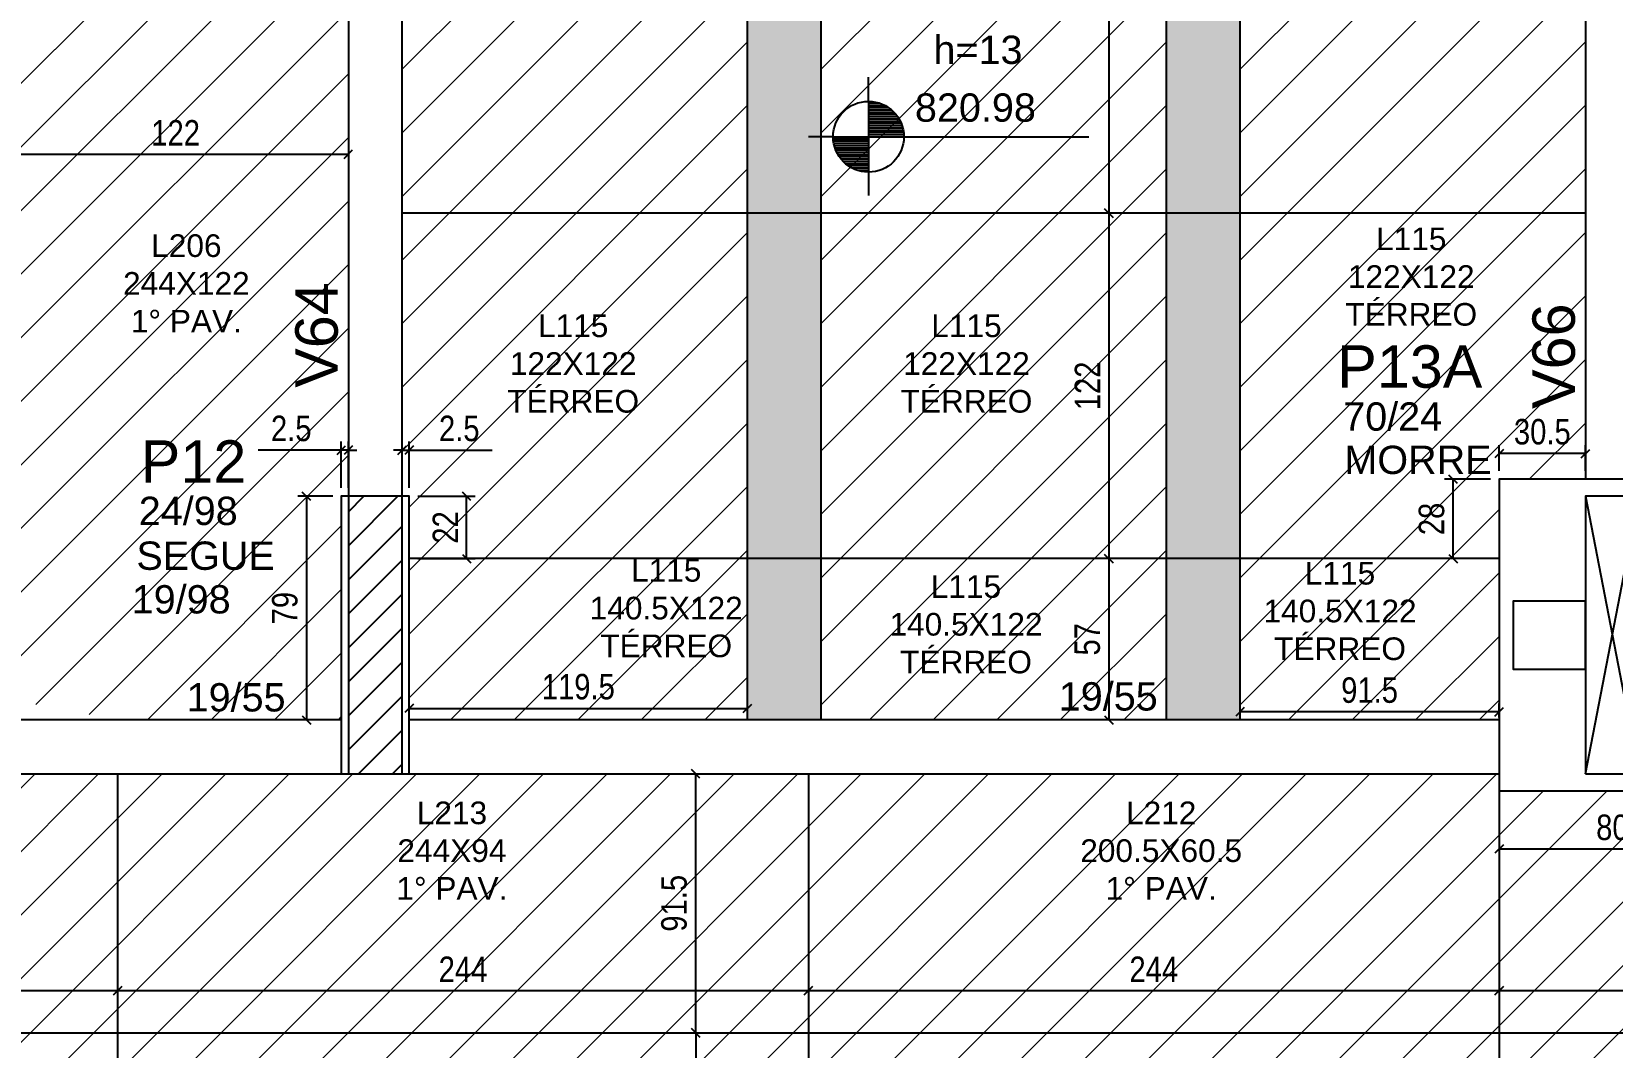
# Model space of a CAD drawing. Header units: millimetres. Extents: x 3753 to 7374, y 1906 to 3298.
# Drawn here: x 4570 to 5129, y 2582 to 2940 of the extents above; entities that cross this region are included whole.
import ezdxf

# ---------------------------------------------------------------- set-up
doc = ezdxf.new("R2010")
doc.units = ezdxf.units.MM
for name, color, linetype in [('1', 1, 'Continuous'), ('3', 3, 'Continuous'), ('4', 4, 'Continuous'), ('7', 7, 'Continuous'), ('AUX00', 7, 'Continuous'), ('Painéis', 200, 'Continuous')]:
    doc.layers.add(name, color=color, linetype=linetype)
doc.layers.add('Hachura', color=251, linetype='Continuous', lineweight=9)
doc.layers.add('REAPROVEITAMENTO', color=251, linetype='Continuous', lineweight=9)
doc.styles.add('COTA TECNICA-50', font='techl___.ttf', dxfattribs={"height": 9})
doc.styles.get("Standard").update_dxf_attribs({"font": 'arial.ttf'})
doc.dimstyles.new('COTA PAINEL-50', dxfattribs={"dimtxt": 9, "dimasz": 3, "dimexe": 3, "dimexo": 3, "dimgap": 3, "dimtad": 1, "dimdec": 1, "dimzin": 12, "dimdsep": 46, "dimtxsty": 'COTA TECNICA-50', "dimblk1": 'OBLIQUE', "dimblk2": 'OBLIQUE', "dimsah": 1, "dimcen": 0.9, "dimclrd": 4, "dimclre": 4, "dimclrt": 240, "dimadec": 1, "dimazin": 3, "dimtfac": 1, "dimtdec": 1, "dimtmove": 0, "dimatfit": 3, "dimfxl": 1, "dimtolj": 1, "dimtzin": 12, "dimarcsym": 0})

# ---------------------------------------------------------------- blocks, each defined once
blk = doc.blocks.new('_Oblique')
at = {"color": 0, "linetype": 'ByBlock', "lineweight": -2}
blk.add_line((-0.5, -0.5), (0.5, 0.5), dxfattribs=at)
blk = doc.blocks.new('*D231')
at = {"color": 4, "lineweight": -2, "transparency": 16777216}
for p, q in [((5088.66, 2669.17), (5088.66, 2648.58)), ((5168.66, 2669.17), (5168.66, 2648.58)), ((5168.66, 2651.58), (5088.66, 2651.58))]:
    blk.add_line(p, q, dxfattribs=at)
at = {"layer": 'Defpoints', "color": 0, "transparency": 16777216}
for p in [(5088.66, 2672.17), (5168.66, 2672.17), (5088.66, 2651.58)]:
    blk.add_point(p, dxfattribs=at)
at = {"color": 4, "lineweight": -2, "transparency": 16777216, "xscale": 3, "yscale": 3, "zscale": 3, "rotation": 180}
blk.add_blockref('_Oblique', (5088.66, 2651.58), dxfattribs=at)
at = {"color": 4, "lineweight": -2, "transparency": 16777216, "xscale": 3, "yscale": 3, "zscale": 3}
blk.add_blockref('_Oblique', (5168.66, 2651.58), dxfattribs=at)
at = {"color": 240, "transparency": 16777216, "insert": (5128.66, 2659.2), "char_height": 9, "attachment_point": 5, "style": 'COTA TECNICA-50'}
blk.add_mtext('\\A1;80', dxfattribs=at)
blk = doc.blocks.new('*D236')
at = {"color": 4, "lineweight": -2, "transparency": 16777216}
blk.add_line((5288.16, 2601.54), (5088.66, 2601.54), dxfattribs=at)
at = {"layer": 'Defpoints', "color": 0, "transparency": 16777216}
for p in [(5088.66, 2601.54), (5088.66, 2601.54), (5288.16, 2601.54)]:
    blk.add_point(p, dxfattribs=at)
at = {"color": 4, "lineweight": -2, "transparency": 16777216, "xscale": 3, "yscale": 3, "zscale": 3, "rotation": 180}
blk.add_blockref('_Oblique', (5088.66, 2601.54), dxfattribs=at)
at = {"color": 4, "lineweight": -2, "transparency": 16777216, "xscale": 3, "yscale": 3, "zscale": 3}
blk.add_blockref('_Oblique', (5288.16, 2601.54), dxfattribs=at)
at = {"color": 240, "transparency": 16777216, "insert": (5188.41, 2609.17), "char_height": 9, "attachment_point": 5, "style": 'COTA TECNICA-50'}
blk.add_mtext('\\A1;199.5', dxfattribs=at)
blk = doc.blocks.new('*D237')
at = {"color": 4, "lineweight": -2, "transparency": 16777216}
blk.add_line((5088.66, 2601.54), (4844.66, 2601.54), dxfattribs=at)
at = {"layer": 'Defpoints', "color": 0, "transparency": 16777216}
for p in [(4844.66, 2601.54), (4844.66, 2601.54), (5088.66, 2601.54)]:
    blk.add_point(p, dxfattribs=at)
at = {"color": 4, "lineweight": -2, "transparency": 16777216, "xscale": 3, "yscale": 3, "zscale": 3, "rotation": 180}
blk.add_blockref('_Oblique', (4844.66, 2601.54), dxfattribs=at)
at = {"color": 4, "lineweight": -2, "transparency": 16777216, "xscale": 3, "yscale": 3, "zscale": 3}
blk.add_blockref('_Oblique', (5088.66, 2601.54), dxfattribs=at)
at = {"color": 240, "transparency": 16777216, "insert": (4966.66, 2609.11), "char_height": 9, "attachment_point": 5, "style": 'COTA TECNICA-50'}
blk.add_mtext('\\A1;244', dxfattribs=at)
blk = doc.blocks.new('*D74')
at = {"color": 4, "lineweight": -2, "transparency": 16777216}
blk.add_line((4844.66, 2601.54), (4600.66, 2601.54), dxfattribs=at)
at = {"layer": 'Defpoints', "color": 0, "transparency": 16777216}
for p in [(4600.66, 2601.54), (4600.66, 2601.54), (4844.66, 2601.54)]:
    blk.add_point(p, dxfattribs=at)
at = {"color": 4, "lineweight": -2, "transparency": 16777216, "xscale": 3, "yscale": 3, "zscale": 3, "rotation": 180}
blk.add_blockref('_Oblique', (4600.66, 2601.54), dxfattribs=at)
at = {"color": 4, "lineweight": -2, "transparency": 16777216, "xscale": 3, "yscale": 3, "zscale": 3}
blk.add_blockref('_Oblique', (4844.66, 2601.54), dxfattribs=at)
at = {"color": 240, "transparency": 16777216, "insert": (4722.66, 2609.11), "char_height": 9, "attachment_point": 5, "style": 'COTA TECNICA-50'}
blk.add_mtext('\\A1;244', dxfattribs=at)
blk = doc.blocks.new('*D75')
at = {"color": 4, "lineweight": -2, "transparency": 16777216}
blk.add_line((4600.66, 2601.54), (4356.66, 2601.54), dxfattribs=at)
at = {"layer": 'Defpoints', "color": 0, "transparency": 16777216}
for p in [(4356.66, 2601.54), (4356.66, 2601.54), (4600.66, 2601.54)]:
    blk.add_point(p, dxfattribs=at)
at = {"color": 4, "lineweight": -2, "transparency": 16777216, "xscale": 3, "yscale": 3, "zscale": 3, "rotation": 180}
blk.add_blockref('_Oblique', (4356.66, 2601.54), dxfattribs=at)
at = {"color": 4, "lineweight": -2, "transparency": 16777216, "xscale": 3, "yscale": 3, "zscale": 3}
blk.add_blockref('_Oblique', (4600.66, 2601.54), dxfattribs=at)
at = {"color": 240, "transparency": 16777216, "insert": (4478.66, 2609.11), "char_height": 9, "attachment_point": 5, "style": 'COTA TECNICA-50'}
blk.add_mtext('\\A1;244', dxfattribs=at)
blk = doc.blocks.new('*D78')
at = {"layer": 'Defpoints', "color": 0, "transparency": 16777216}
for p in [(4804.85, 2678.17), (4804.85, 2678.17), (4804.85, 2586.67)]:
    blk.add_point(p, dxfattribs=at)
at = {"layer": 'Painéis', "color": 4, "lineweight": -2, "transparency": 16777216}
blk.add_line((4804.85, 2586.67), (4804.85, 2678.17), dxfattribs=at)
at = {"layer": 'Painéis', "color": 4, "lineweight": -2, "transparency": 16777216, "xscale": 3, "yscale": 3, "zscale": 3}
for p, rotation in [((4804.85, 2678.17), 90), ((4804.85, 2586.67), 270)]:
    blk.add_blockref('_Oblique', p, dxfattribs=dict(at, rotation=rotation))
at = {"layer": 'Painéis', "color": 240, "transparency": 16777216, "insert": (4797.22, 2632.42), "char_height": 9, "attachment_point": 5, "rotation": 90, "style": 'COTA TECNICA-50'}
blk.add_mtext('\\A1;91.5', dxfattribs=at)
blk = doc.blocks.new('*D79')
at = {"layer": 'Defpoints', "color": 0, "transparency": 16777216}
for p in [(4804.85, 2586.67), (4804.85, 2526.17), (4804.85, 2526.17)]:
    blk.add_point(p, dxfattribs=at)
at = {"layer": 'Painéis', "color": 4, "lineweight": -2, "transparency": 16777216}
blk.add_line((4804.85, 2586.67), (4804.85, 2526.17), dxfattribs=at)
at = {"layer": 'Painéis', "color": 4, "lineweight": -2, "transparency": 16777216, "xscale": 3, "yscale": 3, "zscale": 3}
for p, rotation in [((4804.85, 2586.67), 90), ((4804.85, 2526.17), 270)]:
    blk.add_blockref('_Oblique', p, dxfattribs=dict(at, rotation=rotation))
at = {"layer": 'Painéis', "color": 240, "transparency": 16777216, "insert": (4797.25, 2549.21), "char_height": 9, "attachment_point": 5, "rotation": 90, "style": 'COTA TECNICA-50'}
blk.add_mtext('\\A1;60.5', dxfattribs=at)
blk = doc.blocks.new('*D87')
at = {"layer": 'Defpoints', "color": 0, "transparency": 16777216}
for p in [(4950.8, 3120.17), (4950.8, 2876.17), (4950.8, 2876.17)]:
    blk.add_point(p, dxfattribs=at)
at = {"layer": 'Painéis', "color": 4, "lineweight": -2, "transparency": 16777216}
blk.add_line((4950.8, 3120.17), (4950.8, 2876.17), dxfattribs=at)
at = {"layer": 'Painéis', "color": 4, "lineweight": -2, "transparency": 16777216, "xscale": 3, "yscale": 3, "zscale": 3}
for p, rotation in [((4950.8, 3120.17), 90), ((4950.8, 2876.17), 270)]:
    blk.add_blockref('_Oblique', p, dxfattribs=dict(at, rotation=rotation))
at = {"layer": 'Painéis', "color": 240, "transparency": 16777216, "insert": (4943.24, 2998.17), "char_height": 9, "attachment_point": 5, "rotation": 90, "style": 'COTA TECNICA-50'}
blk.add_mtext('\\A1;244', dxfattribs=at)
blk = doc.blocks.new('*D88')
at = {"layer": 'Defpoints', "color": 0, "transparency": 16777216}
for p in [(4950.8, 2876.17), (4950.8, 2754.17), (4950.8, 2754.17)]:
    blk.add_point(p, dxfattribs=at)
at = {"layer": 'Painéis', "color": 4, "lineweight": -2, "transparency": 16777216}
blk.add_line((4950.8, 2876.17), (4950.8, 2754.17), dxfattribs=at)
at = {"layer": 'Painéis', "color": 4, "lineweight": -2, "transparency": 16777216, "xscale": 3, "yscale": 3, "zscale": 3}
for p, rotation in [((4950.8, 2876.17), 90), ((4950.8, 2754.17), 270)]:
    blk.add_blockref('_Oblique', p, dxfattribs=dict(at, rotation=rotation))
at = {"layer": 'Painéis', "color": 240, "transparency": 16777216, "insert": (4943.25, 2815.17), "char_height": 9, "attachment_point": 5, "rotation": 90, "style": 'COTA TECNICA-50'}
blk.add_mtext('\\A1;122', dxfattribs=at)
blk = doc.blocks.new('*D89')
at = {"layer": 'Defpoints', "color": 0, "transparency": 16777216}
for p in [(4950.8, 2754.17), (4950.8, 2697.17), (4950.8, 2697.17)]:
    blk.add_point(p, dxfattribs=at)
at = {"layer": 'Painéis', "color": 4, "lineweight": -2, "transparency": 16777216}
blk.add_line((4950.8, 2754.17), (4950.8, 2697.17), dxfattribs=at)
at = {"layer": 'Painéis', "color": 4, "lineweight": -2, "transparency": 16777216, "xscale": 3, "yscale": 3, "zscale": 3}
for p, rotation in [((4950.8, 2754.17), 90), ((4950.8, 2697.17), 270)]:
    blk.add_blockref('_Oblique', p, dxfattribs=dict(at, rotation=rotation))
at = {"layer": 'Painéis', "color": 240, "transparency": 16777216, "insert": (4943.2, 2725.67), "char_height": 9, "attachment_point": 5, "rotation": 90, "style": 'COTA TECNICA-50'}
blk.add_mtext('\\A1;57', dxfattribs=at)
blk = doc.blocks.new('*D286')
at = {"layer": 'Defpoints', "color": 0, "transparency": 16777216}
for p in [(5088.66, 2791.24), (5088.66, 2782.17), (5119.16, 2782.17)]:
    blk.add_point(p, dxfattribs=at)
at = {"layer": 'Painéis', "color": 4, "lineweight": -2, "transparency": 16777216}
for p, q in [((5088.66, 2785.17), (5088.66, 2794.24)), ((5119.16, 2785.17), (5119.16, 2794.24)), ((5119.16, 2791.24), (5088.66, 2791.24))]:
    blk.add_line(p, q, dxfattribs=at)
at = {"layer": 'Painéis', "color": 4, "lineweight": -2, "transparency": 16777216, "xscale": 3, "yscale": 3, "zscale": 3, "rotation": 180}
blk.add_blockref('_Oblique', (5088.66, 2791.24), dxfattribs=at)
at = {"layer": 'Painéis', "color": 4, "lineweight": -2, "transparency": 16777216, "xscale": 3, "yscale": 3, "zscale": 3}
blk.add_blockref('_Oblique', (5119.16, 2791.24), dxfattribs=at)
at = {"layer": 'Painéis', "color": 240, "transparency": 16777216, "insert": (5103.91, 2798.93), "char_height": 9, "attachment_point": 5, "style": 'COTA TECNICA-50'}
blk.add_mtext('\\A1;30.5', dxfattribs=at)
blk = doc.blocks.new('*D287')
at = {"layer": 'Defpoints', "color": 0, "transparency": 16777216}
for p in [(5072.4, 2782.17), (5088.66, 2782.17), (5088.66, 2754.17)]:
    blk.add_point(p, dxfattribs=at)
at = {"layer": 'Painéis', "color": 4, "lineweight": -2, "transparency": 16777216}
for p, q in [((5085.66, 2782.17), (5069.4, 2782.17)), ((5072.4, 2754.17), (5072.4, 2782.17)), ((5085.66, 2754.17), (5069.4, 2754.17))]:
    blk.add_line(p, q, dxfattribs=at)
at = {"layer": 'Painéis', "color": 4, "lineweight": -2, "transparency": 16777216, "xscale": 3, "yscale": 3, "zscale": 3}
for p, rotation in [((5072.4, 2782.17), 90), ((5072.4, 2754.17), 270)]:
    blk.add_blockref('_Oblique', p, dxfattribs=dict(at, rotation=rotation))
at = {"layer": 'Painéis', "color": 240, "transparency": 16777216, "insert": (5064.81, 2768.17), "char_height": 9, "attachment_point": 5, "rotation": 90, "style": 'COTA TECNICA-50'}
blk.add_mtext('\\A1;28', dxfattribs=at)
blk = doc.blocks.new('*D288')
at = {"layer": 'Defpoints', "color": 0, "transparency": 16777216}
for p in [(4703.66, 2792.49), (4701.16, 2776.17), (4703.66, 2776.17)]:
    blk.add_point(p, dxfattribs=at)
at = {"layer": 'Painéis', "color": 4, "lineweight": -2, "transparency": 16777216}
for p, q in [((4701.16, 2792.49), (4698.16, 2792.49)), ((4701.16, 2779.17), (4701.16, 2795.49)), ((4701.16, 2792.49), (4703.66, 2792.49)), ((4703.66, 2779.17), (4703.66, 2795.49)), ((4703.66, 2792.49), (4733.01, 2792.49))]:
    blk.add_line(p, q, dxfattribs=at)
at = {"layer": 'Painéis', "color": 4, "lineweight": -2, "transparency": 16777216, "xscale": 3, "yscale": 3, "zscale": 3}
blk.add_blockref('_Oblique', (4701.16, 2792.49), dxfattribs=at)
at = {"layer": 'Painéis', "color": 4, "lineweight": -2, "transparency": 16777216, "xscale": 3, "yscale": 3, "zscale": 3, "rotation": 180}
blk.add_blockref('_Oblique', (4703.66, 2792.49), dxfattribs=at)
at = {"layer": 'Painéis', "color": 240, "transparency": 16777216, "insert": (4721.33, 2800.09), "char_height": 9, "attachment_point": 5, "style": 'COTA TECNICA-50'}
blk.add_mtext('\\A1;2.5', dxfattribs=at)
blk = doc.blocks.new('*D289')
at = {"layer": 'Defpoints', "color": 0, "transparency": 16777216}
for p in [(4703.66, 2776.17), (4723.94, 2776.17), (4703.66, 2754.17)]:
    blk.add_point(p, dxfattribs=at)
at = {"layer": 'Painéis', "color": 4, "lineweight": -2, "transparency": 16777216}
for p, q in [((4706.66, 2776.17), (4726.94, 2776.17)), ((4723.94, 2754.17), (4723.94, 2776.17)), ((4706.66, 2754.17), (4726.94, 2754.17))]:
    blk.add_line(p, q, dxfattribs=at)
at = {"layer": 'Painéis', "color": 4, "lineweight": -2, "transparency": 16777216, "xscale": 3, "yscale": 3, "zscale": 3}
for p, rotation in [((4723.94, 2776.17), 90), ((4723.94, 2754.17), 270)]:
    blk.add_blockref('_Oblique', p, dxfattribs=dict(at, rotation=rotation))
at = {"layer": 'Painéis', "color": 240, "transparency": 16777216, "insert": (4716.44, 2765.17), "char_height": 9, "attachment_point": 5, "rotation": 90, "style": 'COTA TECNICA-50'}
blk.add_mtext('\\A1;22', dxfattribs=at)
blk = doc.blocks.new('*D95')
at = {"layer": 'Defpoints', "color": 0, "transparency": 16777216}
for p in [(4703.66, 2701.25), (4823.13, 2701.25), (4823.13, 2701.25)]:
    blk.add_point(p, dxfattribs=at)
at = {"layer": 'Painéis', "color": 4, "lineweight": -2, "transparency": 16777216}
blk.add_line((4703.66, 2701.25), (4823.13, 2701.25), dxfattribs=at)
at = {"layer": 'Painéis', "color": 4, "lineweight": -2, "transparency": 16777216, "xscale": 3, "yscale": 3, "zscale": 3, "rotation": 180}
blk.add_blockref('_Oblique', (4703.66, 2701.25), dxfattribs=at)
at = {"layer": 'Painéis', "color": 4, "lineweight": -2, "transparency": 16777216, "xscale": 3, "yscale": 3, "zscale": 3}
blk.add_blockref('_Oblique', (4823.13, 2701.25), dxfattribs=at)
at = {"layer": 'Painéis', "color": 240, "transparency": 16777216, "insert": (4763.39, 2708.88), "char_height": 9, "attachment_point": 5, "style": 'COTA TECNICA-50'}
blk.add_mtext('\\A1;119.5', dxfattribs=at)
blk = doc.blocks.new('*D96')
at = {"layer": 'Defpoints', "color": 0, "transparency": 16777216}
for p in [(4997.13, 2700.04), (4997.13, 2695.01), (5088.66, 2695.01)]:
    blk.add_point(p, dxfattribs=at)
at = {"layer": 'Painéis', "color": 4, "lineweight": -2, "transparency": 16777216}
for p, q in [((4997.13, 2698.01), (4997.13, 2703.04)), ((5088.66, 2698.01), (5088.66, 2703.04)), ((5088.66, 2700.04), (4997.13, 2700.04))]:
    blk.add_line(p, q, dxfattribs=at)
at = {"layer": 'Painéis', "color": 4, "lineweight": -2, "transparency": 16777216, "xscale": 3, "yscale": 3, "zscale": 3, "rotation": 180}
blk.add_blockref('_Oblique', (4997.13, 2700.04), dxfattribs=at)
at = {"layer": 'Painéis', "color": 4, "lineweight": -2, "transparency": 16777216, "xscale": 3, "yscale": 3, "zscale": 3}
blk.add_blockref('_Oblique', (5088.66, 2700.04), dxfattribs=at)
at = {"layer": 'Painéis', "color": 240, "transparency": 16777216, "insert": (5042.89, 2707.66), "char_height": 9, "attachment_point": 5, "style": 'COTA TECNICA-50'}
blk.add_mtext('\\A1;91.5', dxfattribs=at)
blk = doc.blocks.new('*D248')
at = {"layer": 'Defpoints', "color": 0, "transparency": 16777216}
for p in [(4560.13, 2897), (4682.16, 2897), (4682.16, 2897)]:
    blk.add_point(p, dxfattribs=at)
at = {"layer": 'Painéis', "color": 4, "lineweight": -2, "transparency": 16777216}
blk.add_line((4560.13, 2897), (4682.16, 2897), dxfattribs=at)
at = {"layer": 'Painéis', "color": 4, "lineweight": -2, "transparency": 16777216, "xscale": 3, "yscale": 3, "zscale": 3, "rotation": 180}
blk.add_blockref('_Oblique', (4560.13, 2897), dxfattribs=at)
at = {"layer": 'Painéis', "color": 4, "lineweight": -2, "transparency": 16777216, "xscale": 3, "yscale": 3, "zscale": 3}
blk.add_blockref('_Oblique', (4682.16, 2897), dxfattribs=at)
at = {"layer": 'Painéis', "color": 240, "transparency": 16777216, "insert": (4621.14, 2904.56), "char_height": 9, "attachment_point": 5, "style": 'COTA TECNICA-50'}
blk.add_mtext('\\A1;122', dxfattribs=at)
blk = doc.blocks.new('*D249')
at = {"layer": 'Defpoints', "color": 0, "transparency": 16777216}
for p in [(4679.66, 2792.49), (4679.66, 2776.17), (4682.16, 2776.17)]:
    blk.add_point(p, dxfattribs=at)
at = {"layer": 'Painéis', "color": 4, "lineweight": -2, "transparency": 16777216}
for p, q in [((4679.66, 2792.49), (4650.3, 2792.49)), ((4679.66, 2779.17), (4679.66, 2795.49)), ((4682.16, 2792.49), (4679.66, 2792.49)), ((4682.16, 2779.17), (4682.16, 2795.49)), ((4682.16, 2792.49), (4685.16, 2792.49))]:
    blk.add_line(p, q, dxfattribs=at)
at = {"layer": 'Painéis', "color": 4, "lineweight": -2, "transparency": 16777216, "xscale": 3, "yscale": 3, "zscale": 3}
blk.add_blockref('_Oblique', (4679.66, 2792.49), dxfattribs=at)
at = {"layer": 'Painéis', "color": 4, "lineweight": -2, "transparency": 16777216, "xscale": 3, "yscale": 3, "zscale": 3, "rotation": 180}
blk.add_blockref('_Oblique', (4682.16, 2792.49), dxfattribs=at)
at = {"layer": 'Painéis', "color": 240, "transparency": 16777216, "insert": (4661.98, 2800.09), "char_height": 9, "attachment_point": 5, "style": 'COTA TECNICA-50'}
blk.add_mtext('\\A1;2.5', dxfattribs=at)
blk = doc.blocks.new('*D250')
at = {"layer": 'Defpoints', "color": 0, "transparency": 16777216}
for p in [(4679.66, 2776.17), (4667.35, 2697.17), (4679.66, 2697.17)]:
    blk.add_point(p, dxfattribs=at)
at = {"layer": 'Painéis', "color": 4, "lineweight": -2, "transparency": 16777216}
for p, q in [((4676.66, 2776.17), (4664.35, 2776.17)), ((4667.35, 2776.17), (4667.35, 2697.17)), ((4676.66, 2697.17), (4664.35, 2697.17))]:
    blk.add_line(p, q, dxfattribs=at)
at = {"layer": 'Painéis', "color": 4, "lineweight": -2, "transparency": 16777216, "xscale": 3, "yscale": 3, "zscale": 3}
for p, rotation in [((4667.35, 2776.17), 90), ((4667.35, 2697.17), 270)]:
    blk.add_blockref('_Oblique', p, dxfattribs=dict(at, rotation=rotation))
at = {"layer": 'Painéis', "color": 240, "transparency": 16777216, "insert": (4659.75, 2736.67), "char_height": 9, "attachment_point": 5, "rotation": 90, "style": 'COTA TECNICA-50'}
blk.add_mtext('\\A1;79', dxfattribs=at)

msp = doc.modelspace()

# ---------------------------------------------------------------- hatches: boundary and pattern name
at = {"layer": 'Hachura', "linetype": 'ByBlock'}
h = msp.add_hatch(color=256, dxfattribs=at)
h.dxf.hatch_style = 1
h.paths.add_polyline_path([(4823.13, 2697.17), (4849.13, 2697.17), (4849.13, 3120.17), (4823.13, 3120.17)])
h = msp.add_hatch(color=256, dxfattribs=at)
h.dxf.hatch_style = 1
h.paths.add_polyline_path([(4971.13, 2697.17), (4997.13, 2697.17), (4997.13, 3120.17), (4971.13, 3120.17)])
at = {"layer": 'REAPROVEITAMENTO', "linetype": 'ByBlock'}
h = msp.add_hatch(dxfattribs=at)
h.set_pattern_fill('ANSI31', color=256, scale=5, style=2)
h.set_pattern_definition([(45, (-1856.615, 944.047), (-11.22532, 11.22532), [])])
h.paths.add_polyline_path([(4679.66, 2776.17), (4682.19, 2776.17), (4682.19, 3120.17), (4560.14, 3120.17), (4560.14, 2702.67), (4590.64, 2702.67), (4590.64, 2697.35), (4679.66, 2697.35)])
h = msp.add_hatch(dxfattribs=at)
h.set_pattern_fill('ANSI31', color=256, scale=5, style=2)
h.set_pattern_definition([(45, (-1573.38, 716.047), (-11.22532, 11.22532), [])])
h.paths.add_polyline_path([(4703.66, 2776.17), (4703.66, 2697.17), (4823.13, 2697.17), (4823.13, 3120.17), (4701.13, 3120.17), (4701.13, 2776.17)])
h = msp.add_hatch(dxfattribs=at)
h.set_pattern_fill('ANSI31', color=256, scale=5, style=2)
h.set_pattern_definition([(45, (-1425.38, 716.047), (-11.22532, 11.22532), [])])
h.paths.add_polyline_path([(4971.13, 3120.17), (4849.13, 3120.17), (4849.13, 2697.17), (4971.13, 2697.17)])
h = msp.add_hatch(dxfattribs=at)
h.set_pattern_fill('ANSI31', color=256, scale=5, style=2)
h.set_pattern_definition([(45, (-1277.38, 716.047), (-11.22532, 11.22532), [])])
h.paths.add_polyline_path([(5088.66, 2697.17), (5088.66, 2782.17), (5119.13, 2782.17), (5119.13, 3120.17), (4997.13, 3120.17), (4997.13, 2697.17)])
h = msp.add_hatch(dxfattribs=at)
h.set_pattern_fill('ANSI31', color=256, scale=5, style=2)
h.set_pattern_definition([(45, (2308.955, 1066.706), (-11.22532, 11.22532), [])])
h.paths.add_polyline_path([(7175.16, 2566.67), (6449.16, 2566.67), (6449.16, 2586.67), (7170.16, 2586.67), (7170.16, 2678.17), (5168.66, 2677.67), (5168.66, 2672.17), (5088.66, 2672.17), (5088.66, 2678.17), (4294.66, 2678.17), (4294.66, 2672.67), (4214.66, 2672.67), (4214.66, 2678.17), (4036.16, 2678.17), (4036.16, 2526.17), (4214.66, 2526.17), (4214.66, 2531.67), (4294.66, 2531.67), (4294.66, 2526.17), (5083.66, 2526.17), (5083.66, 2533.17), (5173.66, 2533.17), (5173.66, 2526.17), (6449.16, 2526.17), (6449.16, 2477.17), (7175.16, 2477.17)])

# ---------------------------------------------------------------- linework, layer by layer
at = {"layer": '1', "linetype": 'Continuous'}
for p, q in [((5119.16, 2678.17), (5138.16, 2776.17)), ((5119.16, 2776.17), (5138.16, 2678.17))]:
    msp.add_line(p, q, dxfattribs=at)
at = {"layer": '3', "linetype": 'Continuous'}
for p, q in [((4865.89, 2915.67), (4865.89, 2924.25)), ((4865.89, 2915.67), (4865.89, 2890.67)), ((4865.89, 2915.06), (4869.74, 2915.06)), ((4865.89, 2914.27), (4871.64, 2914.27)), ((4865.89, 2913.47), (4872.96, 2913.47)), ((4865.89, 2912.68), (4874, 2912.68)), ((4865.89, 2911.89), (4874.84, 2911.89)), ((4865.89, 2911.1), (4875.55, 2911.1)), ((4865.89, 2910.3), (4876.15, 2910.3)), ((4865.89, 2909.51), (4876.66, 2909.51)), ((4865.89, 2908.72), (4877.09, 2908.72)), ((4865.89, 2907.92), (4877.45, 2907.92)), ((4865.89, 2907.13), (4877.74, 2907.13)), ((4865.89, 2906.34), (4877.98, 2906.34)), ((4865.89, 2905.55), (4878.16, 2905.55)), ((4865.89, 2904.75), (4878.29, 2904.75)), ((4865.89, 2903.96), (4878.39, 2903.96)), ((4853.39, 2903.17), (4844.68, 2903.17)), ((4853.39, 2903.17), (4878.39, 2903.17)), ((4865.89, 2902.37), (4853.39, 2902.37)), ((4865.89, 2901.58), (4853.49, 2901.58)), ((4865.89, 2900.79), (4853.62, 2900.79)), ((4865.89, 2900), (4853.8, 2900)), ((4865.89, 2899.2), (4854.03, 2899.2)), ((4865.89, 2898.41), (4854.33, 2898.41)), ((4878.39, 2903.17), (4943.69, 2903.17)), ((4865.89, 2897.62), (4854.69, 2897.62)), ((4865.89, 2896.82), (4855.12, 2896.82)), ((4865.89, 2896.03), (4855.63, 2896.03)), ((4865.89, 2895.24), (4856.22, 2895.24)), ((4865.89, 2894.45), (4856.93, 2894.45)), ((4865.89, 2893.65), (4857.78, 2893.65)), ((4865.89, 2892.86), (4858.82, 2892.86)), ((4865.89, 2892.07), (4860.14, 2892.07)), ((4865.89, 2891.27), (4862.04, 2891.27)), ((4865.89, 2890.67), (4865.89, 2882.45)), ((4682.16, 2758.69), (4699.63, 2776.17)), ((4682.16, 2770.71), (4687.61, 2776.17)), ((4682.16, 2746.67), (4701.16, 2765.67)), ((4682.16, 2734.65), (4701.16, 2753.65)), ((4682.16, 2722.63), (4701.16, 2741.63)), ((4682.16, 2710.61), (4701.16, 2729.61)), ((4682.16, 2698.59), (4701.16, 2717.59)), ((4682.16, 2686.57), (4701.16, 2705.57)), ((4685.77, 2678.17), (4701.16, 2693.55)), ((4697.79, 2678.17), (4701.16, 2681.53))]:
    msp.add_line(p, q, dxfattribs=at)
for points in [[(4682.16, 3120.17), (4682.16, 2776.17)], [(4701.16, 2776.17), (4701.16, 3120.17)], [(5119.16, 3120.17), (5119.16, 2782.17)], [(5088.66, 2672.17), (5168.66, 2672.17), (5168.66, 2782.17), (5088.66, 2782.17), (5088.66, 2672.17)], [(4679.66, 2697.17), (4294.66, 2697.17)], [(5088.66, 2697.17), (4703.66, 2697.17)], [(4294.66, 2678.17), (4679.66, 2678.17)], [(4703.66, 2678.17), (5088.66, 2678.17)]]:
    msp.add_lwpolyline(points, dxfattribs=at)
msp.add_circle((4865.89, 2903.17), 12.5, dxfattribs=at)
at = {"layer": '7', "linetype": 'Continuous'}
for points in [[(4679.66, 2678.17), (4703.66, 2678.17), (4703.66, 2776.17), (4679.66, 2776.17), (4679.66, 2678.17)], [(4682.16, 2678.17), (4701.16, 2678.17), (4701.16, 2776.17), (4682.16, 2776.17), (4682.16, 2678.17)], [(5119.16, 2678.17), (5138.16, 2678.17), (5138.16, 2776.17), (5119.16, 2776.17), (5119.16, 2678.17)], [(5119.16, 2739.17), (5093.66, 2739.17), (5093.66, 2715.17), (5119.16, 2715.17), (5119.16, 2739.17)]]:
    msp.add_lwpolyline(points, dxfattribs=at)
at = {"layer": 'Painéis'}
for p, q in [((4823.13, 2697.17), (4823.13, 3120.17)), ((4849.13, 2697.17), (4849.13, 3120.17)), ((4971.13, 2697.17), (4971.13, 3120.17)), ((4997.13, 2697.17), (4997.13, 3120.17)), ((5119.16, 2876.17), (4701.14, 2876.17)), ((4701.16, 2754.17), (4701.14, 2754.17)), ((5088.66, 2754.17), (4703.66, 2754.17)), ((4600.66, 2678.17), (4600.66, 2526.17)), ((4844.66, 2678.17), (4844.66, 2526.17)), ((5088.66, 2672.17), (5088.66, 2533.17)), ((4036.16, 2586.67), (7175.16, 2586.67))]:
    msp.add_line(p, q, dxfattribs=at)

# ---------------------------------------------------------------- texts
at = {"layer": '3', "linetype": 'Continuous'}
for s, p in [('h=13', (4888.83, 2928.9)), ('820.98', (4882.29, 2908.49)), ('70/24', (5033.57, 2799.35)), ('MORRE', (5033.99, 2784.05)), ('24/98', (4608.12, 2766.03)), ('SEGUE', (4607.29, 2750.2)), ('19/98', (4605.63, 2734.79)), ('19/55', (4625.03, 2700.17)), ('19/55', (4933.1, 2700.5))]:
    msp.add_text(s, height=10, dxfattribs=at).set_placement(p)
at = {"layer": '4', "linetype": 'Continuous'}
for s, p in [('V64', (4678.41, 2814.51)), ('V66', (5115.41, 2807.03))]:
    msp.add_text(s, height=15, rotation=90, dxfattribs=at).set_placement(p)
for s, p in [('P13A', (5031.47, 2814.51)), ('P12', (4608.83, 2780.95))]:
    msp.add_text(s, height=15, dxfattribs=at).set_placement(p)
at = {"layer": 'AUX00', "char_height": 8, "attachment_point": 1}
for s, insert in [('\\pxqc;L115^J122X122^JTÉRREO', (4996.05, 2871.12)), ('\\pxqc;L206 ^J244X122^J1° PAV.', (4563.39, 2868.71)), ('\\pxqc;L115^J122X122^JTÉRREO', (4700.02, 2840.41)), ('\\pxqc;L115^J122X122^JTÉRREO', (4838.94, 2840.41)), ('\\pxqc;L115^J140.5X122^JTÉRREO', (4732.88, 2754.02)), ('\\pxqc;L115^J140.5X122^JTÉRREO', (4970.9, 2753)), ('\\pxqc;L115^J140.5X122^JTÉRREO', (4838.78, 2748.31)), ('\\pxqc;L213^J244X94^J1° PAV.', (4657.19, 2668.35)), ('\\pxqc;L212^J200.5X60.5^J1° PAV.', (4907.72, 2668.35))]:
    msp.add_mtext_dynamic_manual_height_columns(s, width=123.1041, gutter_width=12.5, heights=[0], dxfattribs=dict(at, insert=insert))

# ---------------------------------------------------------------- dimensions: what is measured, and where the dimension line sits
for base, p1, p2, picture, middle in [((5088.66, 2651.58), (5168.66, 2672.17), (5088.66, 2672.17), '*D231', (5128.66, 2659.2)), ((4356.66, 2601.54), (4600.66, 2601.54), (4356.66, 2601.54), '*D75', (4478.66, 2609.11)), ((4600.66, 2601.54), (4844.66, 2601.54), (4600.66, 2601.54), '*D74', (4722.66, 2609.11)), ((4844.66, 2601.54), (5088.66, 2601.54), (4844.66, 2601.54), '*D237', (4966.66, 2609.11)), ((5088.66, 2601.54), (5288.16, 2601.54), (5088.66, 2601.54), '*D236', (5188.41, 2609.17))]:
    dim = msp.add_linear_dim(base=base, p1=p1, p2=p2, dimstyle='COTA PAINEL-50')
    dim.commit()
    dim.dimension.update_dxf_attribs({"geometry": picture, "text_midpoint": middle})
at = {"layer": 'Painéis'}
for base, p1, p2, picture, middle in [((4950.8, 2876.17), (4950.8, 3120.17), (4950.8, 2876.17), '*D87', (4943.24, 2998.17)), ((4950.8, 2754.17), (4950.8, 2876.17), (4950.8, 2754.17), '*D88', (4943.25, 2815.17)), ((5072.4, 2782.17), (5088.66, 2754.17), (5088.66, 2782.17), '*D287', (5064.81, 2768.17)), ((4667.35, 2697.17), (4679.66, 2776.17), (4679.66, 2697.17), '*D250', (4659.75, 2736.67)), ((4723.94, 2776.17), (4703.66, 2754.17), (4703.66, 2776.17), '*D289', (4716.44, 2765.17)), ((4950.8, 2697.17), (4950.8, 2754.17), (4950.8, 2697.17), '*D89', (4943.2, 2725.67)), ((4804.85, 2678.17), (4804.85, 2586.67), (4804.85, 2678.17), '*D78', (4797.22, 2632.42))]:
    dim = msp.add_linear_dim(base=base, p1=p1, p2=p2, angle=90, dimstyle='COTA PAINEL-50', dxfattribs=at)
    dim.commit()
    dim.dimension.update_dxf_attribs({"geometry": picture, "text_midpoint": middle})
dim = msp.add_linear_dim(base=(4682.16, 2897), p1=(4560.13, 2897), p2=(4682.16, 2897), dimstyle='COTA PAINEL-50', override={"dimtmove": 1}, dxfattribs=at)
dim.commit()
dim.dimension.update_dxf_attribs({"geometry": '*D248', "text_midpoint": (4621.14, 2904.56)})
for base, p1, p2, picture, middle in [((4679.66, 2792.49), (4682.16, 2776.17), (4679.66, 2776.17), '*D249', (4661.98, 2800.09)), ((4703.66, 2792.49), (4701.16, 2776.17), (4703.66, 2776.17), '*D288', (4721.33, 2800.09)), ((4823.13, 2701.25), (4703.66, 2701.25), (4823.13, 2701.25), '*D95', (4763.39, 2708.88)), ((4997.13, 2700.04), (5088.66, 2695.01), (4997.13, 2695.01), '*D96', (5042.89, 2707.66))]:
    dim = msp.add_linear_dim(base=base, p1=p1, p2=p2, dimstyle='COTA PAINEL-50', dxfattribs=at)
    dim.commit()
    dim.dimension.update_dxf_attribs({"geometry": picture, "text_midpoint": middle})
dim = msp.add_linear_dim(base=(5088.66, 2791.24), p1=(5119.16, 2782.17), p2=(5088.66, 2782.17), dimstyle='COTA PAINEL-50', dxfattribs=at)
dim.commit()
dim.dimension.update_dxf_attribs({"geometry": '*D286', "text_midpoint": (5103.91, 2791.24), "dimtype": 160})
dim = msp.add_linear_dim(base=(4804.85, 2526.17), p1=(4804.85, 2586.67), p2=(4804.85, 2526.17), angle=90, dimstyle='COTA PAINEL-50', dxfattribs=at)
dim.commit()
dim.dimension.update_dxf_attribs({"geometry": '*D79', "text_midpoint": (4804.85, 2549.21), "dimtype": 160})

doc.saveas('drawing.dxf')
